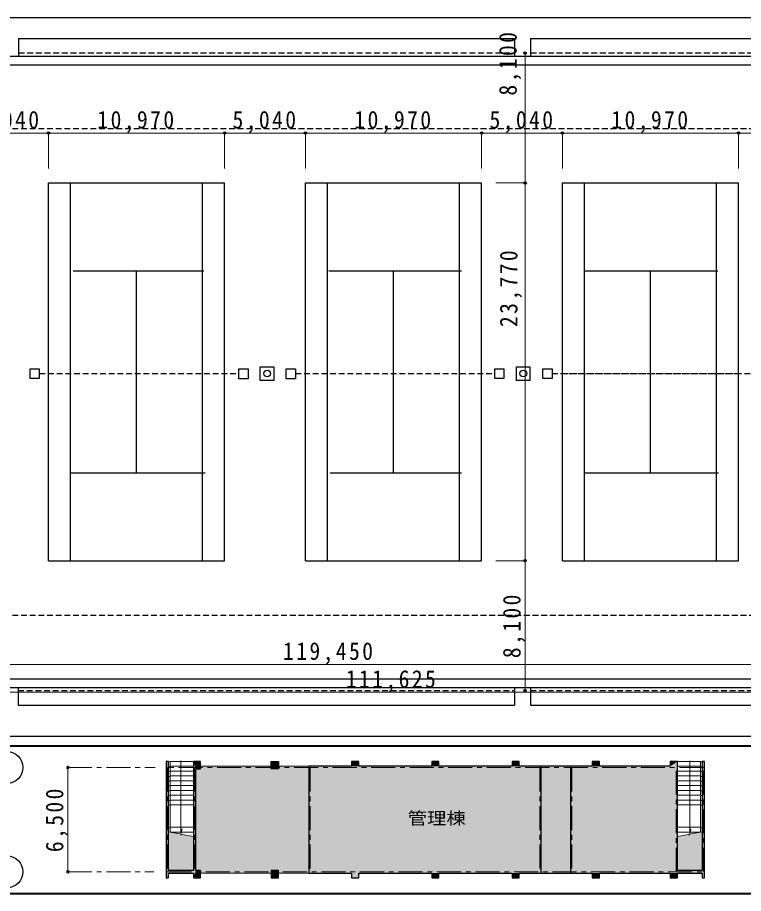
# Model space of a CAD drawing. Units: millimetres at full size, sheet at 1:300. Extents: x -143947 to 121650, y -84600 to 84600.
# Drawn here: x -35319 to 9907, y -12033 to 42557 of the extents above; entities that cross this region are included whole.
import ezdxf
from ezdxf.enums import TextEntityAlignment as Align

# ---------------------------------------------------------------- set-up
doc = ezdxf.new("R2010")
doc.units = ezdxf.units.MM
doc.header["$LTSCALE"] = 300
doc.header["$PDMODE"] = 32
doc.header["$PDSIZE"] = 150
doc.linetypes.add('CHAIN1', pattern=[8, 5, -1, 1, -1])
doc.linetypes.add('DASHED1', pattern=[1.8, 1.2, -0.6])
doc.layers.add('0-2_寸法', color=7, linetype='Continuous')
doc.layers.add('3-E_雑', color=9, linetype='Continuous')
for name, color, linetype, lineweight in [('0-7_ハッチ', 3, 'Continuous', 25), ('3-0_通り芯', 7, 'CHAIN1', 18), ('3-2_寸法', 7, 'CHAIN1', 18), ('3-6_金属', 3, 'Continuous', 25), ('3-8_文字', 3, 'Continuous', 25), ('3-9_内装', 7, 'Continuous', 18), ('3-A', 4, 'Continuous', 9)]:
    doc.layers.add(name, color=color, linetype=linetype, lineweight=lineweight)
doc.styles.add('ＭＳ ゴシック', font='')
doc.styles.get('ＭＳ ゴシック').set_extended_font_data('MS Gothic')

msp = doc.modelspace()

# ---------------------------------------------------------------- hatches: boundary and pattern name
at = {"layer": '0-7_ハッチ'}
for points in [[(-17097.4, 26329.9, 1), (-17104.5, 26328.5, 1)], [(-17068.2, 26330.6, 1), (-17061.6, 26327.8, 1)], [(-17034.3, 26330.6, 1), (-17027.6, 26327.8, 1)], [(-16997.5, 26487.6, 1), (-17002.6, 26482.5, 1)], [(-16984.4, 26329.9, 1), (-16991.5, 26328.5, 1)], [(-16960.8, 26346, 1), (-16959.4, 26338.9, 1)], [(-16937.2, 26330.6, 1), (-16930.5, 26327.8, 1)], [(-16891.7, 26487.6, 1), (-16896.8, 26482.5, 1)], [(-16821.4, 26322.8, 1), (-16814.7, 26320, 1)], [(-16821.4, 26306.3, 1), (-16814.7, 26303.6, 1)], [(-16789.8, 26487.6, 1), (-16794.9, 26482.5, 1)], [(-16873.4, 26135.5, 1), (-16866.7, 26132.8, 1)]]:
    msp.add_hatch(color=7, dxfattribs=at).paths.add_polyline_path(points)

# ---------------------------------------------------------------- linework, layer by layer
for p, q in [((-35250.9, 41247.2), (-35250.9, 40147.2)), ((-3360.6, 41247.4), (11655, 41247.4)), ((-3360.6, 41247.4), (-3360.6, 40152.7)), ((-55250.9, 40147.4), (31459.1, 40147.4)), ((-54710.9, 39607.4), (30919.1, 39607.4)), ((-33390.9, 32247.4), (-22420.9, 32247.4)), ((-33390.9, 8707.4), (-33390.9, 32247.4)), ((-32020.9, 8707.4), (-32020.9, 32247.4)), ((-23790.9, 8707.4), (-23790.9, 32247.4)), ((-22420.9, 8707.4), (-22420.9, 32247.4)), ((-17380.9, 32247.4), (-6410.9, 32247.4)), ((-17380.9, 8707.4), (-17380.9, 32247.4)), ((-16010.9, 8707.4), (-16010.9, 32247.4)), ((-7780.9, 8707.4), (-7780.9, 32247.4)), ((-6410.9, 8707.4), (-6410.9, 32247.4)), ((-1370.9, 32247.4), (9599.1, 32247.4)), ((-1370.9, 8707.4), (-1370.9, 32247.4)), ((-0.9, 8707.4), (-0.9, 32247.4)), ((8229.1, 8707.4), (8229.1, 32247.4)), ((9599.1, 8707.4), (9599.1, 32247.4)), ((-31853.6, 26762.4), (-23720.7, 26762.4)), ((-27905.9, 14172.3), (-27905.9, 26755.3)), ((-15916.4, 26762.4), (-7660.2, 26762.4)), ((-11895.9, 14172.3), (-11895.9, 26792.5)), ((20.9, 26762.4), (8318.2, 26762.4)), ((4114.1, 14209.5), (4114.1, 26792.5)), ((-34537.2, 20672.7), (-33961.7, 20672.7)), ((-33961.7, 20672.7), (-33961.7, 20057.1)), ((-21534.5, 20664.7), (-20959, 20664.7)), ((-20959, 20664.7), (-20959, 20049.1)), ((-18576.9, 20664.7), (-18001.4, 20664.7)), ((-18001.4, 20664.7), (-18001.4, 20049.1)), ((-5591.6, 20670.6), (-5016.1, 20670.6)), ((-5016.1, 20670.6), (-5016.1, 20055)), ((-2595.6, 20670.6), (-2020.1, 20670.6)), ((-2020.1, 20670.6), (-2020.1, 20055)), ((-31976.8, 14192.4), (-23638.5, 14192.4)), ((-15834.2, 14192.4), (-7660.2, 14192.4)), ((20.9, 14192.4), (8359.2, 14192.4)), ((-33390.9, 8707.4), (-22420.9, 8707.4)), ((-17380.9, 8707.4), (-6410.9, 8707.4)), ((-1370.9, 8707.4), (9599.1, 8707.4)), ((-54710.9, 1347.4), (30919.1, 1347.4)), ((-35280.8, 807.4), (-35280.8, -292.6)), ((-4359.9, 804), (-4359.9, -292.6)), ((-3360.6, 806.4), (-3360.6, -292.6)), ((-35280.8, -292.6), (-4359.9, -292.6)), ((-3360.6, -292.6), (11655, -292.6)), ((-68040.3, -2232.6), (62227.5, -2232.6))]:
    msp.add_line(p, q, dxfattribs=at)
at = {"layer": '0-7_ハッチ', "linetype": 'DASHED1'}
for p, q in [((-35250.2, 40347.4), (-4359, 40347.4)), ((-3353, 40347.4), (11658.8, 40347.4)), ((-50750.9, 35647.4), (26959.1, 35647.4)), ((-33957.5, 20362.4), (-21527.9, 20362.4)), ((-18010.3, 20362.4), (-5579.5, 20362.4)), ((-2028.6, 20362.4), (9599.1, 20362.4)), ((-1370.9, 20362.4), (10343.9, 20362.4)), ((-50750.9, 5307.4), (26959.1, 5307.4)), ((-35283.4, 607.4), (-4360.4, 607.4)), ((-3360.6, 607.4), (11655, 607.4))]:
    msp.add_line(p, q, dxfattribs=at)
at = {"layer": '0-7_ハッチ', "color": 4, "lineweight": 9}
for p, q in [((-3695.2, 32247.4), (-3695.2, 40347.4)), ((-38430.9, 35357.9), (-33390.9, 35357.9)), ((-33390.9, 35357.9), (-33390.9, 33147.4)), ((-33390.9, 35357.9), (-22420.9, 35357.9)), ((-22420.9, 35357.9), (-22420.9, 33147.4)), ((-22420.9, 35357.9), (-17380.9, 35357.9)), ((-17380.9, 35357.9), (-17380.9, 33147.4)), ((-17380.9, 35357.9), (-6410.9, 35357.9)), ((-6410.9, 35357.9), (-6410.9, 33147.4)), ((-6410.9, 35357.9), (-1370.9, 35357.9)), ((-1370.9, 35357.9), (-1370.9, 33147.4)), ((-1370.9, 35357.9), (9599.1, 35357.9)), ((9599.1, 35357.9), (9599.1, 33147.4)), ((9599.1, 35357.9), (14639.1, 35357.9)), ((-3696.6, 32247.4), (-5510.9, 32247.4)), ((-3695.2, 32247.4), (-5510.9, 32247.4)), ((-3696.6, 8707.4), (-3696.6, 32247.4)), ((-3696.6, 8707.4), (-5510.9, 8707.4)), ((-3696.6, 607.4), (-3696.6, 8707.4)), ((-75651.6, 2239.9), (43798.4, 2239.9)), ((-67827.1, 503.2), (43798.4, 503.2))]:
    msp.add_line(p, q, dxfattribs=at)
at = {"layer": '0-7_ハッチ', "color": 6, "lineweight": 40}
for p, q in [((-67827.1, -2832.6), (43798.4, -2832.6)), ((-46041.5, -12032.6), (26515.5, -12032.6))]:
    msp.add_line(p, q, dxfattribs=at)
at = {"layer": '0-7_ハッチ'}
for points in [[(-57850.9, -292.6), (-57850.9, 42557.4), (33809.1, 42557.4)], [(-35252, 41247.4), (-4359.9, 41247.4), (-4359.9, 40152.7)], [(-55250.9, 807.4), (31459.1, 807.4), (31459.1, 40147.4)], [(-33961.7, 20057.1), (-34537.2, 20057.1), (-34537.2, 20672.7)], [(-20959, 20049.1), (-21534.5, 20049.1), (-21534.5, 20664.7)], [(-18001.4, 20049.1), (-18576.9, 20049.1), (-18576.9, 20664.7)], [(-5016.1, 20055), (-5591.6, 20055), (-5591.6, 20670.6)], [(-2020.1, 20055), (-2595.6, 20055), (-2595.6, 20670.6)]]:
    msp.add_lwpolyline(points, dxfattribs=at)
for points in [[(-20201.2, 20789.4), (-19356.6, 20789.4), (-19356.6, 19932.4), (-20201.2, 19932.4)], [(-4242, 20795.2), (-3397.4, 20795.2), (-3397.4, 19938.2), (-4242, 19938.2)]]:
    msp.add_lwpolyline(points, close=True, dxfattribs=at)
for centre in [(-19768.5, 20369.2), (-3809.3, 20375)]:
    msp.add_circle(centre, 210.4, dxfattribs=at)
at = {"layer": '0-7_ハッチ', "color": 4}
for p in [(-3695.2, 40347.4), (-33390.9, 35357.9), (-22420.9, 35357.9), (-17380.9, 35357.9), (-6410.9, 35357.9), (-1370.9, 35357.9), (9599.1, 35357.9), (-3696.6, 32247.4), (-3695.2, 32247.4), (-3696.6, 8707.4), (-3696.6, 607.4)]:
    msp.add_point(p, dxfattribs=at)
at = {"layer": '3-0_通り芯'}
for p, q in [((-24286.8, -4182.6), (-24286.8, -10682.6)), ((-17086.8, -4182.6), (-17086.8, -10682.6)), ((-2786.8, -4182.6), (-2786.8, -10682.6)), ((-786.8, -4182.6), (-786.8, -10682.6)), ((5713.2, -10682.6), (5713.2, -4182.6))]:
    msp.add_line(p, q, dxfattribs=at)
msp.add_lwpolyline([(-25986.8, -10682.6), (7413.2, -10682.6), (7413.2, -4182.6), (-25986.8, -4182.6)], close=True, dxfattribs=at)
at = {"layer": '3-2_寸法', "color": 4, "linetype": 'Continuous', "lineweight": 9}
msp.add_line((-32182.4, -10682.6), (-32182.4, -4182.6), dxfattribs=at)
at = {"layer": '3-2_寸法'}
for p, q in [((-32182.4, -4182.6), (-26741.9, -4182.6)), ((-32182.4, -10682.6), (-26818.3, -10682.6))]:
    msp.add_line(p, q, dxfattribs=at)
at = {"layer": '3-2_寸法', "color": 3}
for p in [(-32182.4, -4182.6), (-32182.4, -10682.6)]:
    msp.add_point(p, dxfattribs=at)
at = {"layer": '3-6_金属'}
for centre in [(-35982.4, -4182.6), (-35982.4, -10682.6)]:
    msp.add_circle(centre, 1000, dxfattribs=at)
at = {"layer": '3-8_文字'}
for p, q in [((-25911.8, -3807.6), (-26061.8, -3807.6)), ((-25911.8, -10607.6), (-25911.8, -3807.6)), ((-23911.8, -3807.6), (-24361.8, -3807.6)), ((-24361.8, -3807.6), (-24361.8, -10607.6)), ((-14511.8, -3807.6), (-14511.8, -4107.6)), ((-14061.8, -3807.6), (-14511.8, -3807.6)), ((-14061.8, -4107.6), (-14061.8, -3807.6)), ((-9511.8, -3807.6), (-9511.8, -4107.6)), ((-4511.8, -3807.6), (-4511.8, -4107.6)), ((-4061.8, -3807.6), (-4511.8, -3807.6)), ((488.2, -3807.6), (488.2, -4107.6)), ((938.2, -3807.6), (488.2, -3807.6)), ((5338.2, -3807.6), (5338.2, -4107.6)), ((7488.2, -3807.6), (7338.2, -3807.6)), ((7338.2, -3807.6), (7338.2, -10607.6)), ((7488.2, -11057.6), (7488.2, -3807.6)), ((-24211.8, -10607.6), (-24211.8, -4257.6)), ((-14511.8, -4107.6), (-17161.8, -4107.6)), ((-9511.8, -4107.6), (-14061.8, -4107.6)), ((-4511.8, -4107.6), (-9061.8, -4107.6)), ((-2711.8, -4107.6), (-2711.8, -10757.6)), ((-861.8, -4107.6), (-861.8, -10757.6)), ((-24361.8, -10607.6), (-25911.8, -10607.6)), ((-25911.8, -10757.6), (-24361.8, -10757.6)), ((-25911.8, -11057.6), (-25911.8, -10757.6)), ((-23911.8, -10607.6), (-24211.8, -10607.6)), ((-23911.8, -11057.6), (-23911.8, -10607.6)), ((-19511.8, -10607.6), (-19511.8, -11057.6)), ((-14511.8, -10757.6), (-14511.8, -11057.6)), ((-14061.8, -11057.6), (-14061.8, -10757.6)), ((-9061.8, -10757.6), (-4511.8, -10757.6)), ((-9061.8, -11057.6), (-9061.8, -10757.6)), ((-4511.8, -10757.6), (-4511.8, -11057.6)), ((-4061.8, -11057.6), (-4061.8, -10757.6)), ((938.2, -10757.6), (5337.1, -10757.6)), ((938.2, -11057.6), (938.2, -10757.6)), ((5338.2, -10757.6), (5338.2, -11057.6)), ((7338.2, -10607.6), (5788.2, -10607.6)), ((5788.2, -10757.6), (7338.2, -10757.6)), ((5788.2, -11057.6), (5788.2, -10757.6)), ((-19511.8, -11057.6), (-19061.8, -11057.6)), ((-14511.8, -11057.6), (-14061.8, -11057.6)), ((-9511.8, -11057.6), (-9061.8, -11057.6)), ((-4511.8, -11057.6), (-4061.8, -11057.6)), ((488.2, -11057.6), (938.2, -11057.6)), ((5338.2, -11057.6), (5788.2, -11057.6))]:
    msp.add_line(p, q, dxfattribs=at)
for points in [[(-26061.8, -3807.6), (-26061.8, -11057.6), (-25911.8, -11057.6)], [(-24211.8, -4257.6), (-23911.8, -4257.6), (-23911.8, -3807.6)], [(-9061.8, -4107.6), (-9061.8, -3807.6), (-9511.8, -3807.6)], [(488.2, -4107.6), (-4061.8, -4107.6), (-4061.8, -3807.6)], [(5338.2, -4107.6), (938.2, -4107.6), (938.2, -3807.6)], [(5788.2, -10607.6), (5788.2, -3807.6), (5338.2, -3807.6)], [(-17161.8, -4107.6), (-17161.8, -10757.6), (-14511.8, -10757.6)], [(-24361.8, -10757.6), (-24361.8, -11057.6), (-23911.8, -11057.6)], [(-19061.8, -11057.6), (-19061.8, -10607.6), (-19511.8, -10607.6)], [(-14061.8, -10757.6), (-9511.8, -10757.6), (-9511.8, -11057.6)], [(-4061.8, -10757.6), (488.2, -10757.6), (488.2, -11057.6)], [(7338.2, -10757.6), (7338.2, -11057.6), (7488.2, -11057.6)]]:
    msp.add_lwpolyline(points, dxfattribs=at)
msp.add_lwpolyline([(-19511.8, -4257.6), (-19511.8, -3807.6), (-19061.8, -3807.6), (-19061.8, -4257.6)], close=True, dxfattribs=at)
at = {"layer": '3-9_内装'}
for p, q in [((-25811.8, -3807.6), (-25811.8, -8207.1)), ((-25811.8, -3807.6), (-24346.8, -3807.6)), ((7238.2, -3807.6), (5773.2, -3807.6)), ((7238.2, -3807.6), (7238.2, -8207.1)), ((-25811.8, -3832.6), (-25911.8, -3832.6)), ((-25811.8, -4132.6), (-25911.8, -4132.6)), ((-24361.8, -4107.6), (-25811.8, -4107.6)), ((5788.2, -4107.6), (7238.2, -4107.6)), ((7238.2, -3832.6), (7338.2, -3832.6)), ((7238.2, -4132.6), (7338.2, -4132.6)), ((-25811.8, -4432.6), (-25911.8, -4432.6)), ((-25811.8, -4732.6), (-25911.8, -4732.6)), ((-24361.8, -4407.6), (-25811.8, -4407.6)), ((-24361.8, -4707.6), (-25811.8, -4707.6)), ((5788.2, -4407.6), (7238.2, -4407.6)), ((5788.2, -4707.6), (7238.2, -4707.6)), ((7238.2, -4432.6), (7338.2, -4432.6)), ((7238.2, -4732.6), (7338.2, -4732.6)), ((-25811.8, -5032.6), (-25911.8, -5032.6)), ((-25811.8, -5332.6), (-25911.8, -5332.6)), ((-24361.8, -5007.6), (-25811.8, -5007.6)), ((-24361.8, -5307.6), (-25811.8, -5307.6)), ((5788.2, -5007.6), (7238.2, -5007.6)), ((5788.2, -5307.6), (7238.2, -5307.6)), ((7238.2, -5032.6), (7338.2, -5032.6)), ((7238.2, -5332.6), (7338.2, -5332.6)), ((-25811.8, -5632.6), (-25911.8, -5632.6)), ((-25811.8, -5932.6), (-25911.8, -5932.6)), ((-24361.8, -5607.6), (-25811.8, -5607.6)), ((-24361.8, -5907.6), (-25811.8, -5907.6)), ((5788.2, -5607.6), (7238.2, -5607.6)), ((5788.2, -5907.6), (7238.2, -5907.6)), ((7238.2, -5632.6), (7338.2, -5632.6)), ((7238.2, -5932.6), (7338.2, -5932.6)), ((-25811.8, -6232.6), (-25911.8, -6232.6)), ((-25811.8, -6532.6), (-25911.8, -6532.6)), ((-24361.8, -6207.6), (-25811.8, -6207.6)), ((-24361.8, -6507.6), (-25811.8, -6507.6)), ((5788.2, -6207.6), (7238.2, -6207.6)), ((5788.2, -6507.6), (7238.2, -6507.6)), ((7238.2, -6232.6), (7338.2, -6232.6)), ((7238.2, -6532.6), (7338.2, -6532.6)), ((-25811.8, -7932.6), (-25911.8, -7932.6)), ((-25206.1, -8324.3), (-25911.8, -8187.7)), ((-24361.8, -7907.6), (-25811.8, -7907.6)), ((5788.2, -7907.6), (7238.2, -7907.6)), ((6632.4, -8324.3), (7338.2, -8187.7)), ((7238.2, -7932.6), (7338.2, -7932.6)), ((-24361.8, -8207.6), (-25811.8, -8207.6)), ((-25117.4, -8392.4), (-25147.5, -8284.7)), ((5788.2, -8207.6), (7238.2, -8207.6)), ((6543.7, -8392.4), (6573.8, -8284.7))]:
    msp.add_line(p, q, dxfattribs=at)
for points in [[(-24361.8, -8487.7), (-25058.8, -8352.8), (-25117.4, -8392.4)], [(5788.2, -8487.7), (6485.1, -8352.8), (6543.7, -8392.4)]]:
    msp.add_lwpolyline(points, dxfattribs=at)
at = {"layer": '3-A'}
for p, q in [((-25136.8, -8284.7), (-25136.8, -3807.6)), ((6563.2, -8284.7), (6563.2, -3807.6)), ((-19511.8, -4107.6), (-23911.8, -4107.6)), ((-17161.8, -4107.6), (-19061.8, -4107.6)), ((-25069.8, -8034.7), (-25136.8, -7996.1)), ((-25136.8, -8284.7), (-25069.8, -8034.7)), ((6630.2, -8034.7), (6563.2, -7996.1)), ((6563.2, -8284.7), (6630.2, -8034.7)), ((-19511.8, -10757.6), (-23911.8, -10757.6)), ((-17161.8, -10757.6), (-19061.8, -10757.6))]:
    msp.add_line(p, q, dxfattribs=at)
for centre in [(-25136.8, -3807.6), (6563.2, -3807.6)]:
    msp.add_circle(centre, 25, dxfattribs=at)
at = {"layer": '3-E_雑'}
for points in [[(-26061.8, -3807.6), (-26061.8, -11057.6), (-25911.8, -11057.6)], [(-26061.8, -3807.6), (-25911.8, -11057.6), (-25911.8, -10757.6)], [(-25911.8, -3807.6), (-26061.8, -3807.6), (-25911.8, -10757.6)], [(-23911.8, -4257.6), (-23911.8, -3807.6), (-24361.8, -3807.6)], [(-24211.8, -4257.6), (-23911.8, -4257.6), (-24361.8, -3807.6)], [(-24211.8, -4257.6), (-24361.8, -3807.6), (-24361.8, -10607.6)], [(-19511.8, -3807.6), (-19061.8, -3807.6), (-19511.8, -4257.6), (-19061.8, -4257.6)], [(-14061.8, -3807.6), (-14511.8, -3807.6), (-14511.8, -4107.6)], [(-14061.8, -4107.6), (-14061.8, -3807.6), (-14511.8, -4107.6)], [(-9061.8, -3807.6), (-9511.8, -3807.6), (-9511.8, -4107.6)], [(-9061.8, -4107.6), (-9061.8, -3807.6), (-9511.8, -4107.6)], [(-4061.8, -3807.6), (-4511.8, -3807.6), (-4511.8, -4107.6)], [(-4061.8, -4107.6), (-4061.8, -3807.6), (-4511.8, -4107.6)], [(938.2, -3807.6), (488.2, -3807.6), (488.2, -4107.6)], [(938.2, -4107.6), (938.2, -3807.6), (488.2, -4107.6)], [(488.2, -10757.6), (5788.2, -10607.6), (5788.2, -3807.6)], [(488.2, -10757.6), (5788.2, -3807.6), (5338.2, -4107.6)], [(5788.2, -3807.6), (5338.2, -3807.6), (5338.2, -4107.6)], [(7338.2, -11057.6), (7488.2, -11057.6), (7488.2, -3807.6)], [(7338.2, -11057.6), (7488.2, -3807.6), (7338.2, -3807.6)], [(-24361.8, -11057.6), (-24211.8, -10607.6), (-24211.8, -4257.6)], [(-24361.8, -10757.6), (-24361.8, -11057.6), (-24211.8, -4257.6)], [(-24361.8, -10757.6), (-24211.8, -4257.6), (-24361.8, -10607.6)], [(-24211.8, -4257.6), (-23911.8, -4257.6), (-24211.8, -10607.6), (-23911.8, -10607.6)], [(-23911.8, -4107.6), (-19511.8, -4107.6), (-23911.8, -10757.6), (-19511.8, -10757.6)], [(-19511.8, -4257.6), (-19061.8, -4257.6), (-19511.8, -10607.6), (-19061.8, -10607.6)], [(-19061.8, -10757.6), (-17161.8, -10757.6), (-19061.8, -4107.6), (-17161.8, -4107.6)], [(-14511.8, -4107.6), (-17161.8, -4107.6), (-17161.8, -10757.6)], [(-14511.8, -4107.6), (-17161.8, -10757.6), (-14511.8, -10757.6)], [(-14511.8, -4107.6), (-14511.8, -11057.6), (-14061.8, -11057.6)], [(-14511.8, -4107.6), (-14061.8, -11057.6), (-14061.8, -10757.6)], [(-14511.8, -4107.6), (-14061.8, -10757.6), (-9511.8, -10757.6)], [(-14061.8, -4107.6), (-14511.8, -4107.6), (-9511.8, -10757.6)], [(-14061.8, -4107.6), (-9511.8, -10757.6), (-4511.8, -10757.6)], [(488.2, -10757.6), (-9061.8, -4107.6), (-14061.8, -4107.6)], [(488.2, -10757.6), (-14061.8, -4107.6), (-4511.8, -10757.6)], [(488.2, -10757.6), (-4061.8, -4107.6), (-9061.8, -4107.6)], [(488.2, -10757.6), (938.2, -4107.6), (-4061.8, -4107.6)], [(488.2, -10757.6), (5338.2, -4107.6), (938.2, -4107.6)], [(-25911.8, -10607.6), (-24361.8, -10607.6), (-25911.8, -8187.7), (-24361.8, -8487.7)], [(5788.2, -10607.6), (7338.2, -10607.6), (5788.2, -8487.7), (7338.2, -8187.7)], [(-25911.8, -10607.6), (-25911.8, -10757.6), (-24361.8, -10757.6)], [(-24361.8, -10757.6), (-24361.8, -10607.6), (-25911.8, -10607.6)], [(-24361.8, -11057.6), (-23911.8, -11057.6), (-23911.8, -10607.6)], [(-24361.8, -11057.6), (-23911.8, -10607.6), (-24211.8, -10607.6)], [(-19061.8, -11057.6), (-19061.8, -10607.6), (-19511.8, -11057.6), (-19511.8, -10607.6)], [(-9511.8, -10757.6), (-9511.8, -11057.6), (-9061.8, -11057.6)], [(-9511.8, -10757.6), (-9061.8, -11057.6), (-9061.8, -10757.6)], [(-4511.8, -11057.6), (-4061.8, -11057.6), (-4061.8, -10757.6)], [(-4511.8, -10757.6), (-4511.8, -11057.6), (-4061.8, -10757.6)], [(488.2, -10757.6), (7338.2, -10757.6), (5788.2, -10607.6)], [(488.2, -11057.6), (938.2, -11057.6), (938.2, -10757.6)], [(488.2, -10757.6), (488.2, -11057.6), (938.2, -10757.6)], [(5338.2, -11057.6), (5788.2, -11057.6), (5788.2, -10757.6)], [(5338.2, -10757.6), (5338.2, -11057.6), (5788.2, -10757.6)], [(7338.2, -10757.6), (7338.2, -10607.6), (5788.2, -10607.6)]]:
    msp.add_solid(points, dxfattribs=at)

# ---------------------------------------------------------------- texts
at = {"layer": '0-2_寸法', "char_height": 1100, "attachment_point": 7, "style": 'ＭＳ ゴシック'}
for s, insert in [('\\T1.22;\\W0.9;119,450', (-18776.6, 2239.9)), ('\\T1.22;\\W0.9;111,625', (-14864.3, 503.2))]:
    msp.add_mtext(s, dxfattribs=dict(at, insert=insert))
at = {"layer": '0-7_ハッチ', "color": 7, "char_height": 1100, "attachment_point": 7, "rotation": 90, "style": 'ＭＳ ゴシック'}
for s, insert in [('\\T1.22;\\W0.9;8,100', (-3937.2, 37691.8)), ('\\T1.22;\\W0.9;23,770', (-3891.8, 23266.4)), ('\\T1.22;\\W0.9;8,100', (-3696.6, 2632.4))]:
    msp.add_mtext(s, dxfattribs=dict(at, insert=insert))
at = {"layer": '0-7_ハッチ', "color": 7, "char_height": 1100, "attachment_point": 7, "style": 'ＭＳ ゴシック'}
for s, insert in [('\\T1.22;\\W0.9;5,040', (-37935.9, 35357.9)), ('\\T1.22;\\W0.9;10,970', (-30343.4, 35357.9)), ('\\T1.22;\\W0.9;5,040', (-21925.9, 35357.9)), ('\\T1.22;\\W0.9;10,970', (-14333.4, 35357.9)), ('\\T1.22;\\W0.9;5,040', (-5915.9, 35357.9)), ('\\T1.22;\\W0.9;10,970', (1676.6, 35357.9))]:
    msp.add_mtext(s, dxfattribs=dict(at, insert=insert))
at = {"layer": '3-2_寸法', "insert": (-32182.4, -9457.6), "char_height": 1100, "attachment_point": 7, "rotation": 90, "style": 'ＭＳ ゴシック'}
msp.add_mtext('\\T1.22;\\W0.9;6,500', dxfattribs=at)
at = {"layer": '3-6_金属', "color": 7, "style": 'ＭＳ ゴシック', "width": 1.15}
msp.add_text('管理棟', height=769.8, dxfattribs=at).set_placement((-11011.8, -7957.6), align=Align.BOTTOM_LEFT)

doc.saveas('drawing.dxf')
